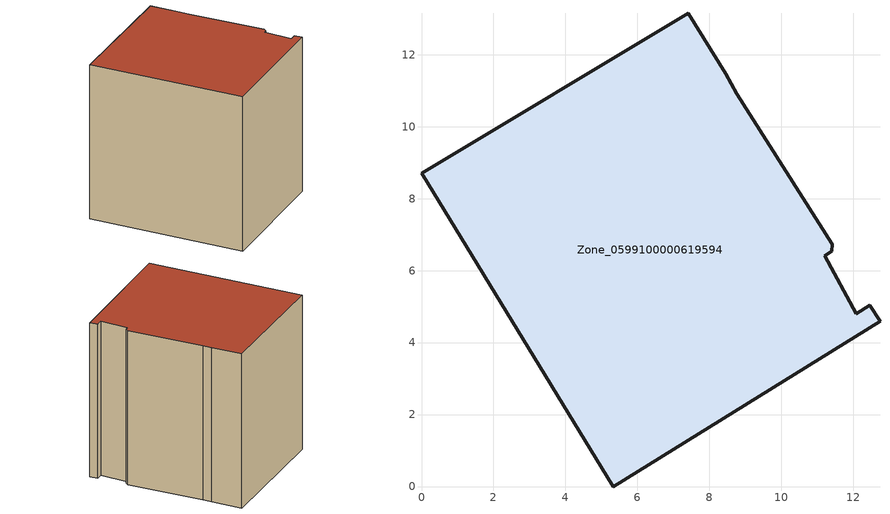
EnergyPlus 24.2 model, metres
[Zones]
Zone_0599100000619594
 floor ground (C_G): 11.2,6.41 12.08,4.8 12.46,5.04 12.74,4.59 5.33,0 0,8.71 7.41,13.15 8.46,11.46 8.76,10.91 11.41,6.73 11.39,6.54 z0
 wall outside (C_F): 5.33,0 12.74,4.59 12.46,5.04 12.08,4.8 11.2,6.41 11.39,6.54 11.41,6.73 8.76,10.91 8.46,11.46 7.41,13.15 0,8.71 5.33,0 z0:10.47
 roof outside (C_R): 12.08,4.8 11.2,6.41 11.39,6.54 11.41,6.73 8.76,10.91 8.46,11.46 7.41,13.15 0,8.71 5.33,0 12.74,4.59 12.46,5.04 z10.47
[BUILDING]
Pand.0599100000619594: North Axis=0; Terrain=City; Loads Convergence Tolerance Value=0.04; Temperature Convergence Tolerance Value=0.4; Solar Distribution=FullExterior; Maximum Number of Warmup Days=25; Minimum Number of Warmup Days=1
[Site:Location]
Rotterdam.The.Hague.AP_ZH_NLD Design_Conditions: Latitude=51.96; Longitude=4.45; Time Zone=1; Elevation=-4.5
[SITE:GROUNDTEMPERATURE:BUILDINGSURFACE]
18, 18, 18, 18, 18, 18, 18, 18, 18, 18, 18, 18
[MATERIAL] Thermal Absorptance=0.9; Solar Absorptance=0.7; Visible Absorptance=0.7
Name | Roughness | Thickness | Conductivity | Density | Specific Heat
G.TC.1965-1974 | MediumSmooth | 0.15 | 0.882353 | 540 | 1210
F.TC.1965-1974 | Rough | 0.3 | 0.697674 | 1920 | 840
R.TC.1965-1974 | MediumRough | 0.2 | 0.232558 | 1500 | 1000
[CONSTRUCTION]
C_G: G.TC.1965-1974
C_F: F.TC.1965-1974
C_R: R.TC.1965-1974
[ZONE]
Zone_0599100000619594: Type=1; Multiplier=1; Ceiling Height=Autocalculate; Volume=Autocalculate; Floor Area=autocalculate; Part of Total Floor Area=Yes
[ZONEINFILTRATION:DESIGNFLOWRATE]
Infil_Zone_0599100000619594: Zone or ZoneList or Space or SpaceList=Zone_0599100000619594; Schedule=AlwaysOn; Design Flow Rate Calculation Method=Flow/Area; Flow Rate per Floor Area=0.003; Constant Term Coefficient=1; Temperature Term Coefficient=0; Velocity Term Coefficient=0; Velocity Squared Term Coefficient=0
[HVACTEMPLATE:ZONE:IDEALLOADSAIRSYSTEM]
Zone_0599100000619594: Maximum Heating Supply Air Temperature=50; Minimum Cooling Supply Air Temperature=13; Maximum Heating Supply Air Humidity Ratio=0.0156; Minimum Cooling Supply Air Humidity Ratio=0.0077; Heating Limit=NoLimit; Cooling Limit=NoLimit; Dehumidification Control Type=ConstantSensibleHeatRatio; Cooling Sensible Heat Ratio=0.7; Dehumidification Setpoint=60; Humidification Control Type=None; Humidification Setpoint=30; Outdoor Air Method=None; Outdoor Air Flow Rate per Person=0.00944; Outdoor Air Flow Rate per Zone Floor Area=0; Outdoor Air Flow Rate per Zone=0; Demand Controlled Ventilation Type=None; Outdoor Air Economizer Type=NoEconomizer; Heat Recovery Type=None; Sensible Heat Recovery Effectiveness=0.7; Latent Heat Recovery Effectiveness=0.65
[ZONECONTROL:THERMOSTAT]
ThermostatControl_Zone_0599100000619594: Zone or ZoneList=Zone_0599100000619594; Control Type Schedule=DualSetpointControlType; Control 1=Thermostat_Zone_0599100000619594; Temperature Difference Between Cutout And Setpoint=0
[THERMOSTATSETPOINT:DUALSETPOINT]
Thermostat_Zone_0599100000619594: Heating Setpoint Temperature Schedule=HeatingSetpoint_Zone_0599100000619594; Cooling Setpoint Temperature Schedule=CoolingSetpoint_Zone_0599100000619594
[SCHEDULE:COMPACT]
HeatingSetpoint_Zone_0599100000619594: Through: 12/31, For: AllDays, Until: 24:00, 21
CoolingSetpoint_Zone_0599100000619594: Through: 12/31, For: AllDays, Until: 24:00, 24
DualSetpointControlType: Through: 12/31, For: AllDays, Until: 24:00, 4
AlwaysOn: Through: 12/31, For: AllDays, Until: 24:00, 1
